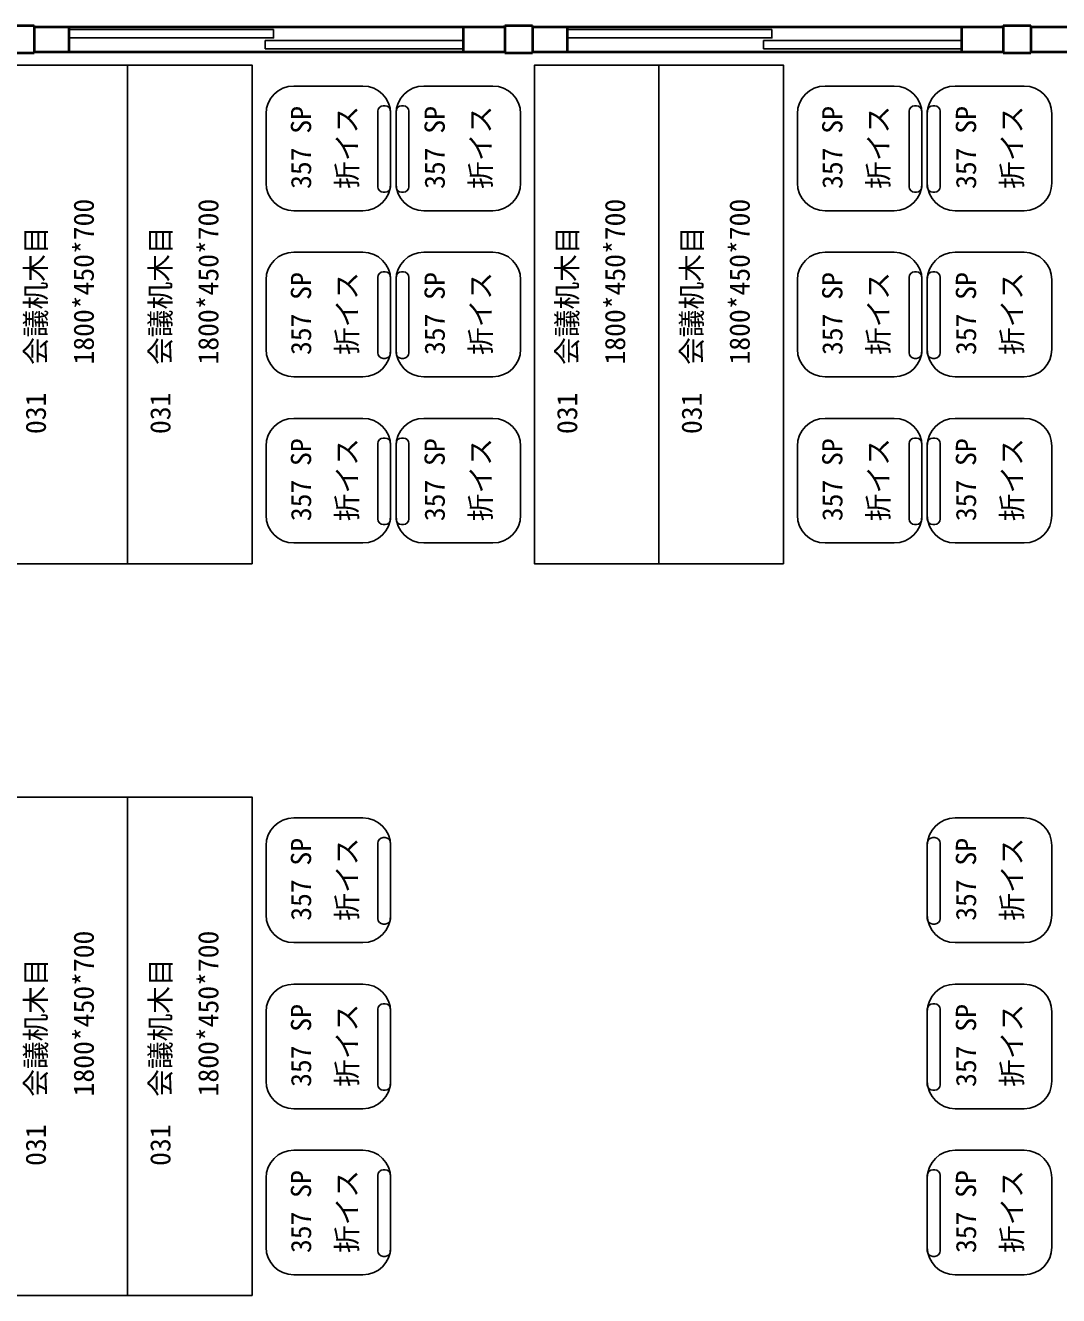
# Model space of a CAD drawing. Units: millimetres at full size, sheet at 1:50; details may follow other scales. Extents: x -10220 to 10872, y -9583 to 9014.
# Drawn here: x 2287 to 6020, y -5843 to -1255 of the extents above; entities that cross this region are included whole.
import ezdxf
from ezdxf.enums import TextEntityAlignment as Align

# ---------------------------------------------------------------- set-up
doc = ezdxf.new("R2010")
doc.units = ezdxf.units.MM
doc.header["$LTSCALE"] = 50
doc.layers.add('0-0', color=2, linetype='Continuous', lineweight=40)
doc.layers.add('0-2', color=7, linetype='Continuous', lineweight=25)
doc.styles.add('ＭＳ ゴシック', font='')
doc.styles.get('ＭＳ ゴシック').set_extended_font_data('MS Gothic')

msp = doc.modelspace()

# ---------------------------------------------------------------- linework, layer by layer
at = {"layer": '0-0'}
for p, q in [((2218.96, -1255.48), (2318.96, -1255.48)), ((2318.96, -1260.48), (2318.96, -1255.48)), ((2318.96, -1260.48), (4018.96, -1260.48)), ((2443.96, -1260.48), (2443.96, -1350.48)), ((3868.96, -1260.48), (3868.96, -1350.48)), ((4018.96, -1260.48), (4018.96, -1255.48)), ((4018.96, -1255.48), (4118.96, -1255.48)), ((4118.96, -1260.48), (4118.96, -1255.48)), ((4118.96, -1260.48), (5818.96, -1260.48)), ((4243.96, -1260.48), (4243.96, -1350.48)), ((5668.96, -1260.48), (5668.96, -1350.48)), ((5818.96, -1260.48), (5818.96, -1255.48)), ((5818.96, -1255.48), (5918.96, -1255.48)), ((5918.96, -1260.48), (5918.96, -1255.48)), ((5918.96, -1260.48), (7618.96, -1260.48)), ((2318.96, -1355.48), (2218.96, -1355.48)), ((2318.96, -1350.48), (4018.96, -1350.48)), ((4118.96, -1355.48), (4018.96, -1355.48)), ((4118.96, -1350.48), (5818.96, -1350.48)), ((5918.96, -1355.48), (5818.96, -1355.48)), ((5918.96, -1350.48), (7618.96, -1350.48))]:
    msp.add_line(p, q, dxfattribs=at)
at = {"layer": '0-0', "color": 7, "lineweight": 25}
for p, q in [((2443.96, -1270.48), (3183.96, -1270.48)), ((4243.96, -1270.48), (4983.96, -1270.48)), ((3153.96, -1340.48), (3868.96, -1340.48)), ((4953.96, -1340.48), (5668.96, -1340.48))]:
    msp.add_line(p, q, dxfattribs=at)
at = {"layer": '0-0'}
for points in [[(2318.96, -1260.48), (2318.96, -1350.48), (2318.96, -1355.48)], [(4018.96, -1260.48), (4018.96, -1350.48), (4018.96, -1355.48)], [(4118.96, -1260.48), (4118.96, -1350.48), (4118.96, -1355.48)], [(5818.96, -1260.48), (5818.96, -1350.48), (5818.96, -1355.48)], [(5918.96, -1260.48), (5918.96, -1350.48), (5918.96, -1355.48)]]:
    msp.add_lwpolyline(points, dxfattribs=at)
at = {"layer": '0-0', "color": 7, "lineweight": 25}
for points in [[(2443.96, -1300.48), (3183.96, -1300.48), (3183.96, -1270.48)], [(4243.96, -1300.48), (4983.96, -1300.48), (4983.96, -1270.48)], [(3153.96, -1340.48), (3153.96, -1310.48), (3868.96, -1310.48)], [(4953.96, -1340.48), (4953.96, -1310.48), (5668.96, -1310.48)]]:
    msp.add_lwpolyline(points, dxfattribs=at)
at = {"layer": '0-2'}
for p, q in [((3506.65, -1474.68), (3256.65, -1474.68)), ((3726.07, -1474.68), (3976.07, -1474.68)), ((5426.07, -1474.68), (5176.07, -1474.68)), ((5645.49, -1474.68), (5895.49, -1474.68)), ((3586.65, -1545.65), (3580.08, -1545.65)), ((3646.07, -1545.65), (3652.64, -1545.65)), ((5506.07, -1545.65), (5499.5, -1545.65)), ((5565.49, -1545.65), (5572.06, -1545.65)), ((3156.65, -1574.68), (3156.65, -1824.68)), ((3560.09, -1565.65), (3560.09, -1837.93)), ((3606.65, -1565.65), (3606.65, -1837.93)), ((3626.07, -1565.65), (3626.07, -1837.93)), ((3672.64, -1565.65), (3672.64, -1837.93)), ((4076.07, -1574.68), (4076.07, -1824.68)), ((5076.07, -1574.68), (5076.07, -1824.68)), ((5479.5, -1565.65), (5479.5, -1837.93)), ((5526.07, -1565.65), (5526.07, -1837.93)), ((5545.49, -1565.65), (5545.49, -1837.93)), ((5592.06, -1565.65), (5592.06, -1837.93)), ((5995.49, -1574.68), (5995.49, -1824.68)), ((3580.08, -1857.93), (3586.65, -1857.93)), ((3652.64, -1857.93), (3646.07, -1857.93)), ((5499.5, -1857.93), (5506.07, -1857.93)), ((5572.06, -1857.93), (5565.49, -1857.93)), ((3256.65, -1924.68), (3506.65, -1924.68)), ((3976.07, -1924.68), (3726.07, -1924.68)), ((5176.07, -1924.68), (5426.07, -1924.68)), ((5895.49, -1924.68), (5645.49, -1924.68)), ((3506.65, -2074.68), (3256.65, -2074.68)), ((3726.07, -2074.68), (3976.07, -2074.68)), ((5426.07, -2074.68), (5176.07, -2074.68)), ((5645.49, -2074.68), (5895.49, -2074.68)), ((3586.65, -2145.66), (3580.08, -2145.66)), ((3646.07, -2145.66), (3652.64, -2145.66)), ((5506.07, -2145.66), (5499.5, -2145.66)), ((5565.49, -2145.66), (5572.06, -2145.66)), ((3156.65, -2174.68), (3156.65, -2424.68)), ((3560.09, -2165.66), (3560.09, -2437.93)), ((3606.65, -2165.66), (3606.65, -2437.93)), ((3626.07, -2165.66), (3626.07, -2437.93)), ((3672.64, -2165.66), (3672.64, -2437.93)), ((4076.07, -2174.68), (4076.07, -2424.68)), ((5076.07, -2174.68), (5076.07, -2424.68)), ((5479.5, -2165.66), (5479.5, -2437.93)), ((5526.07, -2165.66), (5526.07, -2437.93)), ((5545.49, -2165.66), (5545.49, -2437.93)), ((5592.06, -2165.66), (5592.06, -2437.93)), ((5995.49, -2174.68), (5995.49, -2424.68)), ((3580.08, -2457.93), (3586.65, -2457.93)), ((3652.64, -2457.93), (3646.07, -2457.93)), ((5499.5, -2457.93), (5506.07, -2457.93)), ((5572.06, -2457.93), (5565.49, -2457.93)), ((3256.65, -2524.68), (3506.65, -2524.68)), ((3976.07, -2524.68), (3726.07, -2524.68)), ((5176.07, -2524.68), (5426.07, -2524.68)), ((5895.49, -2524.68), (5645.49, -2524.68)), ((3506.65, -2674.68), (3256.65, -2674.68)), ((3726.07, -2674.68), (3976.07, -2674.68)), ((5426.07, -2674.68), (5176.07, -2674.68)), ((5645.49, -2674.68), (5895.49, -2674.68)), ((3586.65, -2745.65), (3580.08, -2745.65)), ((3646.07, -2745.65), (3652.64, -2745.65)), ((5506.07, -2745.65), (5499.5, -2745.65)), ((5565.49, -2745.65), (5572.06, -2745.65)), ((3156.65, -2774.68), (3156.65, -3024.68)), ((3560.09, -2765.65), (3560.09, -3037.93)), ((3606.65, -2765.65), (3606.65, -3037.93)), ((3626.07, -2765.65), (3626.07, -3037.93)), ((3672.64, -2765.65), (3672.64, -3037.93)), ((4076.07, -2774.68), (4076.07, -3024.68)), ((5076.07, -2774.68), (5076.07, -3024.68)), ((5479.5, -2765.65), (5479.5, -3037.93)), ((5526.07, -2765.65), (5526.07, -3037.93)), ((5545.49, -2765.65), (5545.49, -3037.93)), ((5592.06, -2765.65), (5592.06, -3037.93)), ((5995.49, -2774.68), (5995.49, -3024.68)), ((3580.08, -3057.93), (3586.65, -3057.93)), ((3652.64, -3057.93), (3646.07, -3057.93)), ((5499.5, -3057.93), (5506.07, -3057.93)), ((5572.06, -3057.93), (5565.49, -3057.93)), ((3256.65, -3124.68), (3506.65, -3124.68)), ((3976.07, -3124.68), (3726.07, -3124.68)), ((5176.07, -3124.68), (5426.07, -3124.68)), ((5895.49, -3124.68), (5645.49, -3124.68)), ((3506.65, -4117.98), (3256.65, -4117.98)), ((5645.49, -4117.98), (5895.49, -4117.98)), ((3156.65, -4217.98), (3156.65, -4467.98)), ((3560.09, -4208.95), (3560.09, -4481.22)), ((3586.65, -4188.95), (3580.08, -4188.95)), ((3606.65, -4208.95), (3606.65, -4481.22)), ((5545.49, -4208.95), (5545.49, -4481.22)), ((5565.49, -4188.95), (5572.06, -4188.95)), ((5592.06, -4208.95), (5592.06, -4481.22)), ((5995.49, -4217.98), (5995.49, -4467.98)), ((3580.08, -4501.22), (3586.65, -4501.22)), ((5572.06, -4501.22), (5565.49, -4501.22)), ((3256.65, -4567.98), (3506.65, -4567.98)), ((5895.49, -4567.98), (5645.49, -4567.98)), ((3506.65, -4717.98), (3256.65, -4717.98)), ((5645.49, -4717.98), (5895.49, -4717.98)), ((3560.09, -4808.95), (3560.09, -5081.22)), ((3586.65, -4788.95), (3580.08, -4788.95)), ((3606.65, -4808.95), (3606.65, -5081.22)), ((5545.49, -4808.95), (5545.49, -5081.22)), ((5565.49, -4788.95), (5572.06, -4788.95)), ((5592.06, -4808.95), (5592.06, -5081.22)), ((3156.65, -4817.98), (3156.65, -5067.98)), ((5995.49, -4817.98), (5995.49, -5067.98)), ((3580.08, -5101.22), (3586.65, -5101.22)), ((5572.06, -5101.22), (5565.49, -5101.22)), ((3256.65, -5167.98), (3506.65, -5167.98)), ((5895.49, -5167.98), (5645.49, -5167.98)), ((3506.65, -5317.98), (3256.65, -5317.98)), ((5645.49, -5317.98), (5895.49, -5317.98)), ((3560.09, -5408.95), (3560.09, -5681.22)), ((3586.65, -5388.95), (3580.08, -5388.95)), ((3606.65, -5408.95), (3606.65, -5681.22)), ((5545.49, -5408.95), (5545.49, -5681.22)), ((5565.49, -5388.95), (5572.06, -5388.95)), ((5592.06, -5408.95), (5592.06, -5681.22)), ((3156.65, -5417.98), (3156.65, -5667.98)), ((5995.49, -5417.98), (5995.49, -5667.98)), ((3580.08, -5701.22), (3586.65, -5701.22)), ((5572.06, -5701.22), (5565.49, -5701.22)), ((3256.65, -5767.98), (3506.65, -5767.98)), ((5895.49, -5767.98), (5645.49, -5767.98))]:
    msp.add_line(p, q, dxfattribs=at)
for points in [[(2656.65, -3199.68), (2206.66, -3199.68), (2206.66, -1399.68), (2656.65, -1399.68)], [(3106.65, -3199.68), (2656.65, -3199.68), (2656.65, -1399.68), (3106.65, -1399.68)], [(4576.07, -3199.68), (4126.07, -3199.68), (4126.07, -1399.68), (4576.07, -1399.68)], [(5026.07, -3199.68), (4576.07, -3199.68), (4576.07, -1399.68), (5026.07, -1399.68)], [(2656.65, -5842.98), (2206.66, -5842.98), (2206.66, -4042.98), (2656.65, -4042.98)], [(3106.65, -5842.98), (2656.65, -5842.98), (2656.65, -4042.98), (3106.65, -4042.98)]]:
    msp.add_lwpolyline(points, close=True, dxfattribs=at)
for centre, radius, start, end in [((3256.65, -1574.68), 100, 90, 180), ((3506.65, -1574.68), 100, 0, 90), ((3726.07, -1574.68), 100, 90, 180), ((3976.07, -1574.68), 100, 0, 90), ((5176.07, -1574.68), 100, 90, 180), ((5426.07, -1574.68), 100, 0, 90), ((5645.49, -1574.68), 100, 90, 180), ((5895.49, -1574.68), 100, 0, 90), ((3580.08, -1565.65), 20, 90, 180), ((3586.65, -1565.65), 20, 0, 90), ((3646.07, -1565.65), 20, 90, 180), ((3652.64, -1565.65), 20, 0, 90), ((5499.5, -1565.65), 20, 90, 180), ((5506.07, -1565.65), 20, 0, 90), ((5565.49, -1565.65), 20, 90, 180), ((5572.06, -1565.65), 20, 0, 90), ((3256.65, -1824.68), 100, 180, 270), ((3506.65, -1824.68), 100, 270, 0), ((3726.07, -1824.68), 100, 180, 270), ((3976.07, -1824.68), 100, 270, 0), ((5176.07, -1824.68), 100, 180, 270), ((5426.07, -1824.68), 100, 270, 0), ((5645.49, -1824.68), 100, 180, 270), ((5895.49, -1824.68), 100, 270, 0), ((3580.08, -1837.93), 20, 180, 270), ((3586.65, -1837.93), 20, 270, 0), ((3646.07, -1837.93), 20, 180, 270), ((3652.64, -1837.93), 20, 270, 0), ((5499.5, -1837.93), 20, 180, 270), ((5506.07, -1837.93), 20, 270, 0), ((5565.49, -1837.93), 20, 180, 270), ((5572.06, -1837.93), 20, 270, 0), ((3256.65, -2174.68), 100, 90, 180), ((3506.65, -2174.68), 100, 0, 90), ((3726.07, -2174.68), 100, 90, 180), ((3976.07, -2174.68), 100, 0, 90), ((5176.07, -2174.68), 100, 90, 180), ((5426.07, -2174.68), 100, 0, 90), ((5645.49, -2174.68), 100, 90, 180), ((5895.49, -2174.68), 100, 0, 90), ((3580.08, -2165.66), 20, 90, 180), ((3586.65, -2165.66), 20, 0, 90), ((3646.07, -2165.66), 20, 90, 180), ((3652.64, -2165.66), 20, 0, 90), ((5499.5, -2165.66), 20, 90, 180), ((5506.07, -2165.66), 20, 0, 90), ((5565.49, -2165.66), 20, 90, 180), ((5572.06, -2165.66), 20, 0, 90), ((3256.65, -2424.68), 100, 180, 270), ((3506.65, -2424.68), 100, 270, 0), ((3726.07, -2424.68), 100, 180, 270), ((3976.07, -2424.68), 100, 270, 0), ((5176.07, -2424.68), 100, 180, 270), ((5426.07, -2424.68), 100, 270, 0), ((5645.49, -2424.68), 100, 180, 270), ((5895.49, -2424.68), 100, 270, 0), ((3580.08, -2437.93), 20, 180, 270), ((3586.65, -2437.93), 20, 270, 0), ((3646.07, -2437.93), 20, 180, 270), ((3652.64, -2437.93), 20, 270, 0), ((5499.5, -2437.93), 20, 180, 270), ((5506.07, -2437.93), 20, 270, 0), ((5565.49, -2437.93), 20, 180, 270), ((5572.06, -2437.93), 20, 270, 0), ((3256.65, -2774.68), 100, 90, 180), ((3506.65, -2774.68), 100, 0, 90), ((3726.07, -2774.68), 100, 90, 180), ((3976.07, -2774.68), 100, 0, 90), ((5176.07, -2774.68), 100, 90, 180), ((5426.07, -2774.68), 100, 0, 90), ((5645.49, -2774.68), 100, 90, 180), ((5895.49, -2774.68), 100, 0, 90), ((3580.08, -2765.65), 20, 90, 180), ((3586.65, -2765.65), 20, 0, 90), ((3646.07, -2765.65), 20, 90, 180), ((3652.64, -2765.65), 20, 0, 90), ((5499.5, -2765.65), 20, 90, 180), ((5506.07, -2765.65), 20, 0, 90), ((5565.49, -2765.65), 20, 90, 180), ((5572.06, -2765.65), 20, 0, 90), ((3256.65, -3024.68), 100, 180, 270), ((3506.65, -3024.68), 100, 270, 0), ((3726.07, -3024.68), 100, 180, 270), ((3976.07, -3024.68), 100, 270, 0), ((5176.07, -3024.68), 100, 180, 270), ((5426.07, -3024.68), 100, 270, 0), ((5645.49, -3024.68), 100, 180, 270), ((5895.49, -3024.68), 100, 270, 0), ((3580.08, -3037.93), 20, 180, 270), ((3586.65, -3037.93), 20, 270, 0), ((3646.07, -3037.93), 20, 180, 270), ((3652.64, -3037.93), 20, 270, 0), ((5499.5, -3037.93), 20, 180, 270), ((5506.07, -3037.93), 20, 270, 0), ((5565.49, -3037.93), 20, 180, 270), ((5572.06, -3037.93), 20, 270, 0), ((3256.65, -4217.98), 100, 90, 180), ((3506.65, -4217.98), 100, 0, 90), ((5645.49, -4217.98), 100, 90, 180), ((5895.49, -4217.98), 100, 0, 90), ((3580.08, -4208.95), 20, 90, 180), ((3586.65, -4208.95), 20, 0, 90), ((5565.49, -4208.95), 20, 90, 180), ((5572.06, -4208.95), 20, 0, 90), ((3256.65, -4467.98), 100, 180, 270), ((3506.65, -4467.98), 100, 270, 0), ((3580.08, -4481.22), 20, 180, 270), ((3586.65, -4481.22), 20, 270, 0), ((5645.49, -4467.98), 100, 180, 270), ((5565.49, -4481.22), 20, 180, 270), ((5572.06, -4481.22), 20, 270, 0), ((5895.49, -4467.98), 100, 270, 0), ((3256.65, -4817.98), 100, 90, 180), ((3506.65, -4817.98), 100, 0, 90), ((5645.49, -4817.98), 100, 90, 180), ((5895.49, -4817.98), 100, 0, 90), ((3580.08, -4808.95), 20, 90, 180), ((3586.65, -4808.95), 20, 0, 90), ((5565.49, -4808.95), 20, 90, 180), ((5572.06, -4808.95), 20, 0, 90), ((3256.65, -5067.98), 100, 180, 270), ((3506.65, -5067.98), 100, 270, 0), ((3580.08, -5081.22), 20, 180, 270), ((3586.65, -5081.22), 20, 270, 0), ((5645.49, -5067.98), 100, 180, 270), ((5565.49, -5081.22), 20, 180, 270), ((5572.06, -5081.22), 20, 270, 0), ((5895.49, -5067.98), 100, 270, 0), ((3256.65, -5417.98), 100, 90, 180), ((3506.65, -5417.98), 100, 0, 90), ((5645.49, -5417.98), 100, 90, 180), ((5895.49, -5417.98), 100, 0, 90), ((3580.08, -5408.95), 20, 90, 180), ((3586.65, -5408.95), 20, 0, 90), ((5565.49, -5408.95), 20, 90, 180), ((5572.06, -5408.95), 20, 0, 90), ((3256.65, -5667.98), 100, 180, 270), ((3506.65, -5667.98), 100, 270, 0), ((3580.08, -5681.22), 20, 180, 270), ((3586.65, -5681.22), 20, 270, 0), ((5645.49, -5667.98), 100, 180, 270), ((5565.49, -5681.22), 20, 180, 270), ((5572.06, -5681.22), 20, 270, 0), ((5895.49, -5667.98), 100, 270, 0)]:
    msp.add_arc(centre, radius, start, end, dxfattribs=at)

# ---------------------------------------------------------------- texts
at = {"layer": '0-2', "color": 4, "style": 'ＭＳ ゴシック'}
for s, p in [('357 SP', (3341.52, -1845.9)), ('折イス', (3507.45, -1845.9)), ('357 SP', (3824.33, -1845.9)), ('折イス', (3990.27, -1845.9)), ('357 SP', (5260.93, -1845.9)), ('折イス', (5426.87, -1845.9)), ('357 SP', (5743.75, -1845.9)), ('折イス', (5909.69, -1845.9)), ('1800*450*700', (2556.48, -2480.15)), ('1800*450*700', (3006.48, -2480.15)), ('1800*450*700', (4475.9, -2480.15)), ('1800*450*700', (4925.9, -2480.15)), ('031\u3000会議机木目', (2383.3, -2731.27)), ('031\u3000会議机木目', (2833.3, -2731.27)), ('031\u3000会議机木目', (4302.72, -2731.27)), ('031\u3000会議机木目', (4752.72, -2731.27)), ('357 SP', (3341.52, -2445.9)), ('折イス', (3507.45, -2445.9)), ('357 SP', (3824.33, -2445.9)), ('折イス', (3990.27, -2445.9)), ('357 SP', (5260.93, -2445.9)), ('折イス', (5426.87, -2445.9)), ('357 SP', (5743.75, -2445.9)), ('折イス', (5909.69, -2445.9)), ('357 SP', (3341.52, -3045.9)), ('357 SP', (3824.33, -3045.9)), ('357 SP', (5260.93, -3045.9)), ('357 SP', (5743.75, -3045.9)), ('折イス', (3507.45, -3045.9)), ('折イス', (3990.27, -3045.9)), ('折イス', (5426.87, -3045.9)), ('折イス', (5909.69, -3045.9)), ('357 SP', (3341.52, -4489.2)), ('折イス', (3507.45, -4489.2)), ('357 SP', (5743.75, -4489.2)), ('折イス', (5909.69, -4489.2)), ('1800*450*700', (2556.48, -5123.45)), ('1800*450*700', (3006.48, -5123.45)), ('031\u3000会議机木目', (2383.3, -5374.57)), ('031\u3000会議机木目', (2833.3, -5374.57)), ('357 SP', (3341.52, -5089.2)), ('折イス', (3507.45, -5089.2)), ('357 SP', (5743.75, -5089.2)), ('折イス', (5909.69, -5089.2)), ('357 SP', (3341.52, -5689.2)), ('折イス', (3507.45, -5689.2)), ('357 SP', (5743.75, -5689.2)), ('折イス', (5909.69, -5689.2))]:
    msp.add_text(s, height=73.31, rotation=90, dxfattribs=at).set_placement(p, align=Align.BOTTOM_LEFT)

doc.saveas('drawing.dxf')
